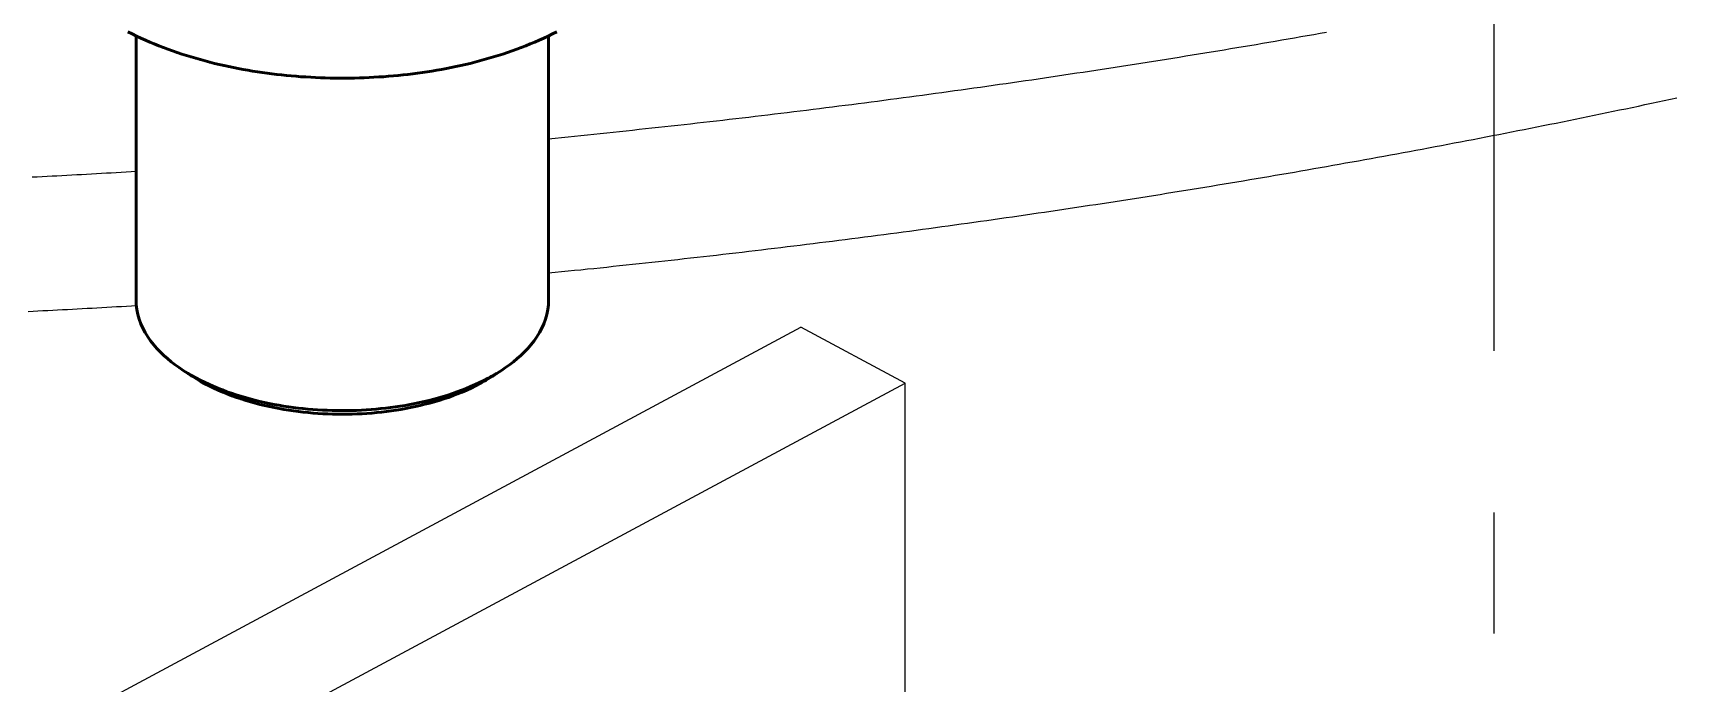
# Model space of a CAD drawing. Header units: millimetres. Extents: x 0 to 841, y 0 to 594.
# Drawn here: x 349.07 to 389.73, y 217.68 to 233.77 of the extents above; entities that cross this region are included whole.
import ezdxf

# ---------------------------------------------------------------- set-up
doc = ezdxf.new("R2010")
doc.units = ezdxf.units.MM
doc.linetypes.add('EJE', pattern=[31, 20, -4, 3, -4])
for name, color, linetype, lineweight in [('EJE', 7, 'EJE', 25), ('FINA', 7, 'CONTINUOUS', 25), ('VIS', 7, 'CONTINUOUS', 50)]:
    doc.layers.add(name, color=color, linetype=linetype, lineweight=lineweight)

msp = doc.modelspace()

# ---------------------------------------------------------------- linework, layer by layer
at = {"layer": 'EJE'}
msp.add_line((385.219, 245.901), (385.219, 211.451), dxfattribs=at)
at = {"layer": 'FINA'}
for points in [[(351.423, 233.795), (351.531, 233.741), (351.639, 233.688), (351.748, 233.637), (351.858, 233.587), (351.968, 233.539), (352.079, 233.493), (352.191, 233.448), (352.303, 233.404), (352.416, 233.362), (352.529, 233.322), (352.643, 233.282), (352.757, 233.244), (352.872, 233.208), (352.987, 233.172), (353.103, 233.138), (353.219, 233.105), (353.335, 233.074), (353.451, 233.043), (353.568, 233.014), (353.685, 232.987), (353.803, 232.96), (353.92, 232.934), (354.038, 232.91), (354.157, 232.887), (354.275, 232.865), (354.393, 232.844), (354.512, 232.824), (354.631, 232.805), (354.75, 232.787), (354.87, 232.771), (354.989, 232.755), (355.109, 232.741), (355.228, 232.727), (355.348, 232.715), (355.468, 232.704), (355.588, 232.693), (355.708, 232.684), (355.828, 232.676), (355.948, 232.669), (356.069, 232.663), (356.189, 232.658), (356.309, 232.654), (356.43, 232.651), (356.55, 232.649), (356.67, 232.647), (356.791, 232.647), (356.911, 232.649), (357.032, 232.651), (357.152, 232.654), (357.272, 232.658), (357.393, 232.663), (357.513, 232.669), (357.633, 232.676), (357.753, 232.684), (357.873, 232.693), (357.993, 232.704), (358.113, 232.715), (358.233, 232.727), (358.353, 232.741), (358.472, 232.755), (358.592, 232.771), (358.711, 232.787), (358.83, 232.805), (358.949, 232.824), (359.068, 232.844), (359.186, 232.865), (359.305, 232.887), (359.423, 232.91), (359.541, 232.934), (359.659, 232.96), (359.776, 232.987), (359.893, 233.014), (360.01, 233.044), (360.127, 233.074), (360.243, 233.105), (360.359, 233.138), (360.474, 233.172), (360.589, 233.208), (360.704, 233.244), (360.818, 233.282), (360.932, 233.322), (361.045, 233.362), (361.158, 233.404), (361.27, 233.448), (361.382, 233.493), (361.493, 233.539), (361.604, 233.587), (361.713, 233.637), (361.822, 233.688), (361.931, 233.741), (362.038, 233.795)], [(361.835, 231.15), (361.995, 231.166), (362.155, 231.182), (362.314, 231.198), (362.474, 231.214), (362.634, 231.23), (362.794, 231.247), (362.953, 231.263), (363.113, 231.28), (363.273, 231.296), (363.433, 231.313), (363.592, 231.33), (363.752, 231.346), (363.912, 231.363), (364.071, 231.381), (364.231, 231.398), (364.39, 231.415), (364.55, 231.432), (364.71, 231.45), (364.869, 231.467), (365.029, 231.485), (365.188, 231.503), (365.348, 231.521), (365.508, 231.539), (365.667, 231.557), (365.827, 231.575), (365.986, 231.593), (366.146, 231.611), (366.305, 231.63), (366.465, 231.648), (366.624, 231.667), (366.784, 231.686), (366.943, 231.705), (367.103, 231.724), (367.262, 231.743), (367.421, 231.762), (367.581, 231.781), (367.74, 231.8), (367.9, 231.82), (368.059, 231.839), (368.218, 231.859), (368.378, 231.879), (368.537, 231.899), (368.696, 231.919), (368.856, 231.939), (369.015, 231.959), (369.174, 231.979), (369.334, 231.999), (369.493, 232.02), (369.652, 232.04), (369.811, 232.061), (369.97, 232.082), (370.13, 232.103), (370.289, 232.124), (370.448, 232.145), (370.607, 232.166), (370.766, 232.187), (370.926, 232.208), (371.085, 232.23), (371.244, 232.251), (371.403, 232.273), (371.562, 232.295), (371.721, 232.317), (371.88, 232.339), (372.039, 232.361), (372.198, 232.383), (372.357, 232.405), (372.516, 232.427), (372.675, 232.45), (372.834, 232.472), (372.993, 232.495), (373.152, 232.518), (373.311, 232.541), (373.47, 232.564), (373.629, 232.587), (373.788, 232.61), (373.947, 232.633), (374.105, 232.656), (374.264, 232.68), (374.423, 232.703), (374.582, 232.727), (374.741, 232.751), (374.9, 232.775), (375.058, 232.799), (375.217, 232.823), (375.376, 232.847), (375.534, 232.871), (375.693, 232.896), (375.852, 232.92), (376.011, 232.945), (376.169, 232.969), (376.328, 232.994), (376.486, 233.019), (376.645, 233.044), (376.804, 233.069), (376.962, 233.094), (377.121, 233.12), (377.279, 233.145), (377.438, 233.17), (377.596, 233.196), (377.755, 233.222), (377.913, 233.248), (378.072, 233.273), (378.23, 233.3), (378.389, 233.326), (378.547, 233.352), (378.706, 233.378), (378.864, 233.405), (379.022, 233.431), (379.181, 233.458), (379.339, 233.484), (379.497, 233.511), (379.656, 233.538), (379.814, 233.565), (379.972, 233.592), (380.13, 233.62), (380.288, 233.647), (380.447, 233.675), (380.605, 233.702), (380.763, 233.73), (380.921, 233.758), (381.079, 233.785)], [(351.626, 233.694), (351.626, 227.161)], [(361.835, 233.694), (361.835, 227.161)], [(361.835, 227.828), (361.995, 227.844), (362.155, 227.86), (362.314, 227.876), (362.474, 227.892), (362.634, 227.908), (362.794, 227.925), (362.953, 227.941), (363.113, 227.957), (363.273, 227.974), (363.433, 227.991), (363.592, 228.008), (363.752, 228.024), (363.912, 228.041), (364.071, 228.058), (364.231, 228.076), (364.39, 228.093), (364.55, 228.11), (364.71, 228.128), (364.869, 228.145), (365.029, 228.163), (365.188, 228.181), (365.348, 228.199), (365.508, 228.217), (365.667, 228.235), (365.827, 228.253), (365.986, 228.271), (366.146, 228.289), (366.305, 228.308), (366.465, 228.326), (366.624, 228.345), (366.784, 228.364), (366.943, 228.383), (367.103, 228.402), (367.262, 228.421), (367.421, 228.44), (367.581, 228.459), (367.74, 228.478), (367.9, 228.498), (368.059, 228.517), (368.218, 228.537), (368.378, 228.557), (368.537, 228.577), (368.696, 228.597), (368.856, 228.617), (369.015, 228.637), (369.174, 228.657), (369.334, 228.677), (369.493, 228.698), (369.652, 228.718), (369.811, 228.739), (369.97, 228.76), (370.13, 228.781), (370.289, 228.802), (370.448, 228.823), (370.607, 228.844), (370.766, 228.865), (370.926, 228.886), (371.085, 228.908), (371.244, 228.929), (371.403, 228.951), (371.562, 228.973), (371.721, 228.995), (371.88, 229.016), (372.039, 229.039), (372.198, 229.061), (372.357, 229.083), (372.516, 229.105), (372.675, 229.128), (372.834, 229.15), (372.993, 229.173), (373.152, 229.196), (373.311, 229.219), (373.47, 229.242), (373.629, 229.265), (373.788, 229.288), (373.947, 229.311), (374.105, 229.334), (374.264, 229.358), (374.423, 229.381), (374.582, 229.405), (374.741, 229.429), (374.9, 229.453), (375.058, 229.477), (375.217, 229.501), (375.376, 229.525), (375.534, 229.549), (375.693, 229.574), (375.852, 229.598), (376.011, 229.623), (376.169, 229.647), (376.328, 229.672), (376.486, 229.697), (376.645, 229.722), (376.804, 229.747), (376.962, 229.772), (377.121, 229.798), (377.279, 229.823), (377.438, 229.848), (377.596, 229.874), (377.755, 229.9), (377.913, 229.926), (378.072, 229.951), (378.23, 229.977), (378.389, 230.004), (378.547, 230.03), (378.706, 230.056), (378.864, 230.083), (379.022, 230.109), (379.181, 230.136), (379.339, 230.162), (379.497, 230.189), (379.656, 230.216), (379.814, 230.243), (379.972, 230.27), (380.13, 230.298), (380.288, 230.325), (380.447, 230.353), (380.605, 230.38), (380.763, 230.408), (380.921, 230.436), (381.079, 230.463), (381.237, 230.491), (381.396, 230.519), (381.554, 230.548), (381.712, 230.576), (381.87, 230.604), (382.028, 230.633), (382.186, 230.661), (382.344, 230.69), (382.502, 230.719), (382.66, 230.748), (382.817, 230.777), (382.975, 230.806), (383.133, 230.835), (383.291, 230.865), (383.449, 230.894), (383.607, 230.924), (383.765, 230.953), (383.922, 230.983), (384.08, 231.013), (384.238, 231.043), (384.396, 231.073), (384.553, 231.103), (384.711, 231.133), (384.869, 231.164), (385.026, 231.194), (385.184, 231.225), (385.342, 231.256), (385.499, 231.287), (385.657, 231.317), (385.814, 231.349), (385.972, 231.38), (386.129, 231.411), (386.287, 231.442), (386.444, 231.474), (386.602, 231.505), (386.759, 231.537), (386.916, 231.569), (387.074, 231.601), (387.231, 231.633), (387.388, 231.665), (387.546, 231.697), (387.703, 231.729), (387.86, 231.762), (388.018, 231.794), (388.175, 231.827), (388.332, 231.86), (388.489, 231.892), (388.646, 231.925), (388.803, 231.958), (388.96, 231.992), (389.118, 232.025), (389.275, 232.058), (389.432, 232.092), (389.589, 232.125), (389.746, 232.159)], [(349.059, 230.202), (349.181, 230.209), (349.303, 230.215), (349.425, 230.221), (349.548, 230.227), (349.67, 230.234), (349.792, 230.24), (349.915, 230.247), (350.037, 230.253), (350.159, 230.26), (350.281, 230.266), (350.404, 230.273), (350.526, 230.28), (350.648, 230.287), (350.77, 230.294), (350.893, 230.301), (351.015, 230.308), (351.137, 230.315), (351.26, 230.322), (351.382, 230.329), (351.504, 230.336), (351.626, 230.343)], [(348.957, 226.875), (349.078, 226.881), (349.2, 226.887), (349.322, 226.894), (349.443, 226.9), (349.565, 226.906), (349.687, 226.913), (349.808, 226.919), (349.93, 226.925), (350.052, 226.932), (350.173, 226.939), (350.295, 226.945), (350.417, 226.952), (350.538, 226.959), (350.66, 226.965), (350.782, 226.972), (350.903, 226.979), (351.025, 226.986), (351.146, 226.993), (351.268, 227), (351.39, 227.007), (351.511, 227.014), (351.633, 227.022)], [(351.626, 227.161), (351.631, 227.04), (351.646, 226.919), (351.671, 226.8), (351.704, 226.683), (351.747, 226.569), (351.797, 226.459), (351.854, 226.352), (351.918, 226.248), (351.987, 226.149), (352.062, 226.053), (352.142, 225.961), (352.226, 225.873), (352.313, 225.788), (352.404, 225.707), (352.497, 225.63), (352.594, 225.556), (352.692, 225.485), (352.793, 225.417)], [(360.668, 225.417), (360.769, 225.485), (360.868, 225.556), (360.964, 225.63), (361.058, 225.707), (361.148, 225.788), (361.236, 225.873), (361.319, 225.961), (361.399, 226.053), (361.474, 226.149), (361.543, 226.248), (361.607, 226.352), (361.665, 226.459), (361.715, 226.569), (361.757, 226.683), (361.791, 226.8), (361.815, 226.919), (361.83, 227.04), (361.835, 227.161)], [(334.559, 208.49), (368.074, 226.484)], [(370.653, 225.1), (368.074, 226.484)], [(352.793, 225.417), (352.895, 225.353), (352.999, 225.291), (353.105, 225.232), (353.211, 225.176), (353.32, 225.122), (353.429, 225.071), (353.539, 225.022), (353.651, 224.976), (353.763, 224.931), (353.876, 224.889), (353.99, 224.849), (354.105, 224.811), (354.22, 224.775), (354.336, 224.741), (354.452, 224.709), (354.569, 224.679), (354.686, 224.65), (354.804, 224.623), (354.922, 224.598), (355.041, 224.575), (355.159, 224.554), (355.278, 224.534), (355.398, 224.516), (355.517, 224.499), (355.637, 224.484), (355.757, 224.471), (355.877, 224.459), (355.998, 224.449), (356.118, 224.44), (356.239, 224.433), (356.359, 224.428), (356.48, 224.424), (356.6, 224.422), (356.721, 224.421), (356.842, 224.421), (356.963, 224.423), (357.083, 224.427), (357.204, 224.432), (357.324, 224.439), (357.445, 224.448), (357.565, 224.458), (357.685, 224.469), (357.805, 224.482), (357.925, 224.497), (358.045, 224.513), (358.164, 224.531), (358.283, 224.551), (358.402, 224.572), (358.521, 224.595), (358.639, 224.619), (358.757, 224.646), (358.874, 224.674), (358.991, 224.704), (359.108, 224.736), (359.223, 224.77), (359.339, 224.805), (359.453, 224.843), (359.567, 224.883), (359.681, 224.925), (359.793, 224.969), (359.905, 225.015), (360.015, 225.063), (360.125, 225.114), (360.233, 225.168), (360.34, 225.223)], [(353.018, 225.271), (352.793, 225.417)], [(352.91, 225.344), (352.928, 225.331), (352.946, 225.319), (352.964, 225.307), (352.982, 225.295), (353, 225.283), (353.018, 225.271)], [(353.018, 225.271), (353.121, 225.206), (353.225, 225.144), (353.332, 225.086), (353.439, 225.03), (353.548, 224.977), (353.658, 224.926), (353.77, 224.878), (353.882, 224.832), (353.995, 224.789), (354.11, 224.748), (354.224, 224.709), (354.34, 224.672), (354.456, 224.638), (354.573, 224.605), (354.691, 224.575), (354.808, 224.546), (354.927, 224.52), (355.046, 224.495), (355.165, 224.472), (355.284, 224.451), (355.404, 224.431), (355.524, 224.414), (355.644, 224.398), (355.765, 224.384), (355.885, 224.371), (356.006, 224.361), (356.127, 224.352), (356.248, 224.344), (356.369, 224.338), (356.49, 224.334), (356.612, 224.332), (356.733, 224.331), (356.854, 224.332), (356.976, 224.335), (357.097, 224.339), (357.218, 224.344), (357.339, 224.352), (357.46, 224.361), (357.581, 224.372), (357.701, 224.384), (357.822, 224.398), (357.942, 224.414), (358.062, 224.432), (358.182, 224.451), (358.301, 224.473), (358.42, 224.496), (358.539, 224.521), (358.657, 224.547), (358.775, 224.576), (358.893, 224.607), (359.009, 224.639), (359.126, 224.674), (359.241, 224.711), (359.356, 224.749), (359.47, 224.791), (359.583, 224.834), (359.696, 224.88), (359.807, 224.928), (359.917, 224.979), (360.026, 225.032), (360.134, 225.088)], [(360.134, 225.088), (360.186, 225.117), (360.239, 225.146), (360.29, 225.176), (360.342, 225.207), (360.393, 225.238), (360.443, 225.271)], [(360.34, 225.223), (360.396, 225.254), (360.451, 225.285), (360.506, 225.317), (360.561, 225.349), (360.615, 225.383), (360.668, 225.417)], [(360.443, 225.271), (360.668, 225.417)], [(360.443, 225.271), (360.461, 225.283), (360.479, 225.295), (360.498, 225.307), (360.516, 225.319), (360.534, 225.331), (360.551, 225.344)], [(337.137, 207.106), (370.653, 225.1)], [(370.653, 208.49), (370.653, 225.1)]]:
    msp.add_lwpolyline(points, dxfattribs=at)
at = {"layer": 'VIS'}
for points in [[(351.423, 233.795), (351.531, 233.741), (351.639, 233.688), (351.748, 233.637), (351.858, 233.587), (351.968, 233.539), (352.079, 233.493), (352.191, 233.448), (352.303, 233.404), (352.416, 233.362), (352.529, 233.322), (352.643, 233.282), (352.757, 233.244), (352.872, 233.208), (352.987, 233.172), (353.103, 233.138), (353.219, 233.105), (353.335, 233.074), (353.451, 233.043), (353.568, 233.014), (353.685, 232.987), (353.803, 232.96), (353.92, 232.934), (354.038, 232.91), (354.157, 232.887), (354.275, 232.865), (354.393, 232.844), (354.512, 232.824), (354.631, 232.805), (354.75, 232.787), (354.87, 232.771), (354.989, 232.755), (355.109, 232.741), (355.228, 232.727), (355.348, 232.715), (355.468, 232.704), (355.588, 232.693), (355.708, 232.684), (355.828, 232.676), (355.948, 232.669), (356.069, 232.663), (356.189, 232.658), (356.309, 232.654), (356.43, 232.651), (356.55, 232.649), (356.67, 232.647), (356.791, 232.647), (356.911, 232.649), (357.032, 232.651), (357.152, 232.654), (357.272, 232.658), (357.393, 232.663), (357.513, 232.669), (357.633, 232.676), (357.753, 232.684), (357.873, 232.693), (357.993, 232.704), (358.113, 232.715), (358.233, 232.727), (358.353, 232.741), (358.472, 232.755), (358.592, 232.771), (358.711, 232.787), (358.83, 232.805), (358.949, 232.824), (359.068, 232.844), (359.186, 232.865), (359.305, 232.887), (359.423, 232.91), (359.541, 232.934), (359.659, 232.96), (359.776, 232.987), (359.893, 233.014), (360.01, 233.044), (360.127, 233.074), (360.243, 233.105), (360.359, 233.138), (360.474, 233.172), (360.589, 233.208), (360.704, 233.244), (360.818, 233.282), (360.932, 233.322), (361.045, 233.362), (361.158, 233.404), (361.27, 233.448), (361.382, 233.493), (361.493, 233.539), (361.604, 233.587), (361.713, 233.637), (361.822, 233.688), (361.931, 233.741), (362.038, 233.795)], [(351.626, 233.694), (351.626, 227.161)], [(361.835, 233.694), (361.835, 227.161)], [(351.626, 227.161), (351.631, 227.04), (351.646, 226.919), (351.671, 226.8), (351.704, 226.683), (351.747, 226.569), (351.797, 226.459), (351.854, 226.352), (351.918, 226.248), (351.987, 226.149), (352.062, 226.053), (352.142, 225.961), (352.226, 225.873), (352.313, 225.788), (352.404, 225.707), (352.497, 225.63), (352.594, 225.556), (352.692, 225.485), (352.793, 225.417)], [(360.668, 225.417), (360.769, 225.485), (360.868, 225.556), (360.964, 225.63), (361.058, 225.707), (361.148, 225.788), (361.236, 225.873), (361.319, 225.961), (361.399, 226.053), (361.474, 226.149), (361.543, 226.248), (361.607, 226.352), (361.665, 226.459), (361.715, 226.569), (361.757, 226.683), (361.791, 226.8), (361.815, 226.919), (361.83, 227.04), (361.835, 227.161)], [(352.793, 225.417), (352.895, 225.353), (352.999, 225.291), (353.105, 225.232), (353.211, 225.176), (353.32, 225.122), (353.429, 225.071), (353.539, 225.022), (353.651, 224.976), (353.763, 224.931), (353.876, 224.889), (353.99, 224.849), (354.105, 224.811), (354.22, 224.775), (354.336, 224.741), (354.452, 224.709), (354.569, 224.679), (354.686, 224.65), (354.804, 224.623), (354.922, 224.598), (355.041, 224.575), (355.159, 224.554), (355.278, 224.534), (355.398, 224.516), (355.517, 224.499), (355.637, 224.484), (355.757, 224.471), (355.877, 224.459), (355.998, 224.449), (356.118, 224.44), (356.239, 224.433), (356.359, 224.428), (356.48, 224.424), (356.6, 224.422), (356.721, 224.421), (356.842, 224.421), (356.963, 224.423), (357.083, 224.427), (357.204, 224.432), (357.324, 224.439), (357.445, 224.448), (357.565, 224.458), (357.685, 224.469), (357.805, 224.482), (357.925, 224.497), (358.045, 224.513), (358.164, 224.531), (358.283, 224.551), (358.402, 224.572), (358.521, 224.595), (358.639, 224.619), (358.757, 224.646), (358.874, 224.674), (358.991, 224.704), (359.108, 224.736), (359.223, 224.77), (359.339, 224.805), (359.453, 224.843), (359.567, 224.883), (359.681, 224.925), (359.793, 224.969), (359.905, 225.015), (360.015, 225.063), (360.125, 225.114), (360.233, 225.168), (360.34, 225.223)], [(353.018, 225.271), (352.793, 225.417)], [(352.91, 225.344), (352.928, 225.331), (352.946, 225.319), (352.964, 225.307), (352.982, 225.295), (353, 225.283), (353.018, 225.271)], [(353.018, 225.271), (353.121, 225.206), (353.225, 225.144), (353.332, 225.086), (353.439, 225.03), (353.548, 224.977), (353.658, 224.926), (353.77, 224.878), (353.882, 224.832), (353.995, 224.789), (354.11, 224.748), (354.224, 224.709), (354.34, 224.672), (354.456, 224.638), (354.573, 224.605), (354.691, 224.575), (354.808, 224.546), (354.927, 224.52), (355.046, 224.495), (355.165, 224.472), (355.284, 224.451), (355.404, 224.431), (355.524, 224.414), (355.644, 224.398), (355.765, 224.384), (355.885, 224.371), (356.006, 224.361), (356.127, 224.352), (356.248, 224.344), (356.369, 224.338), (356.49, 224.334), (356.612, 224.332), (356.733, 224.331), (356.854, 224.332), (356.976, 224.335), (357.097, 224.339), (357.218, 224.344), (357.339, 224.352), (357.46, 224.361), (357.581, 224.372), (357.701, 224.384), (357.822, 224.398), (357.942, 224.414), (358.062, 224.432), (358.182, 224.451), (358.301, 224.473), (358.42, 224.496), (358.539, 224.521), (358.657, 224.547), (358.775, 224.576), (358.893, 224.607), (359.009, 224.639), (359.126, 224.674), (359.241, 224.711), (359.356, 224.749), (359.47, 224.791), (359.583, 224.834), (359.696, 224.88), (359.807, 224.928), (359.917, 224.979), (360.026, 225.032), (360.134, 225.088)], [(360.134, 225.088), (360.186, 225.117), (360.239, 225.146), (360.29, 225.176), (360.342, 225.207), (360.393, 225.238), (360.443, 225.271)], [(360.34, 225.223), (360.396, 225.254), (360.451, 225.285), (360.506, 225.317), (360.561, 225.349), (360.615, 225.383), (360.668, 225.417)], [(360.443, 225.271), (360.668, 225.417)], [(360.443, 225.271), (360.461, 225.283), (360.479, 225.295), (360.498, 225.307), (360.516, 225.319), (360.534, 225.331), (360.551, 225.344)]]:
    msp.add_lwpolyline(points, dxfattribs=at)

doc.saveas('drawing.dxf')
